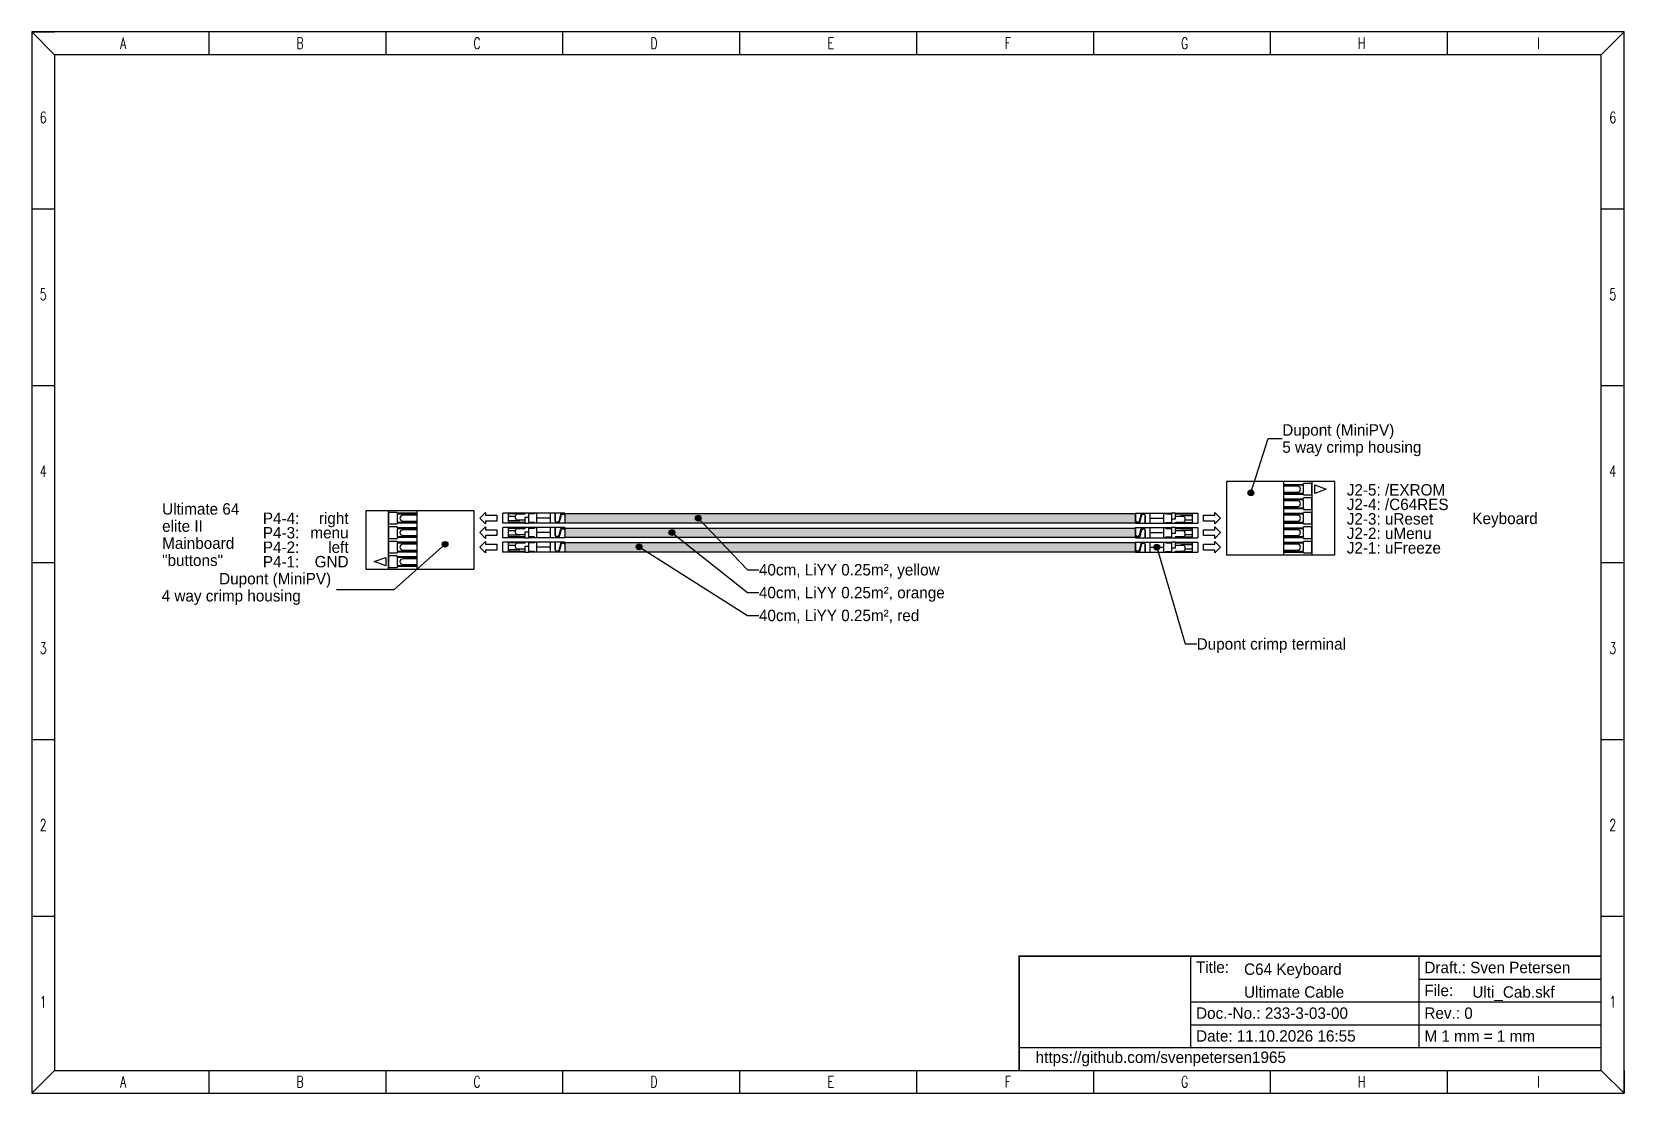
# Model space of a CAD drawing. Extents: x 13 to 292, y 8 to 194.
import ezdxf
from ezdxf.enums import TextEntityAlignment as Align

# ---------------------------------------------------------------- set-up
doc = ezdxf.new("R2010")
doc.units = 0
for name, color, linetype in [('BEMASSUNG', 7, 'Continuous'), ('RAHMEN', 7, 'Continuous'), ('ZEICHNUNG', 7, 'Continuous')]:
    doc.layers.add(name, color=color, linetype=linetype)
doc.styles.add('FUTURALTBT', font='FUTURAL.TTF')
doc.styles.add('ROMANS', font='romans__.ttf')

msp = doc.modelspace()

# ---------------------------------------------------------------- hatches: boundary and pattern name
at = {"layer": 'BEMASSUNG', "linetype": 'Continuous'}
for points in [[(226.7, 113.5, 1), (225.7, 113.5, 1)], [(129.87, 109.02, 1), (128.87, 109.02, 1)], [(125.24, 106.53, 1), (124.24, 106.53, 1)], [(84.5, 104.46, 1), (85.5, 104.46, 1)], [(119.5, 104, 1), (118.5, 104, 1)], [(210.2, 103.96, 1), (209.2, 103.96, 1)]]:
    msp.add_hatch(color=7, dxfattribs=at).paths.add_polyline_path(points)
at = {"layer": 'ZEICHNUNG', "linetype": 'Continuous'}
for color, points in [(2, [(106, 109.84), (106, 108.24), (206, 108.24), (206, 109.84)]), (30, [(106, 107.3), (106, 105.7), (206, 105.7), (206, 107.3)]), (1, [(106, 104.76), (106, 103.16), (206, 103.16), (206, 104.76)])]:
    msp.add_hatch(color=color, dxfattribs=at).paths.add_polyline_path(points)

# ---------------------------------------------------------------- linework, layer by layer
at = {"layer": 'BEMASSUNG', "color": 7, "linetype": 'Continuous'}
for p, q in [((226.2, 113.5), (229.2, 123)), ((229.2, 123), (231.7, 123)), ((91.1, 109.04), (92.1, 110.04)), ((91.1, 109.04), (92.1, 108.04)), ((92.1, 110.04), (92.1, 109.54)), ((92.1, 109.54), (94.1, 109.54)), ((94.1, 109.54), (94.1, 108.54)), ((129.37, 109.02), (138, 100)), ((217.9, 108.54), (217.9, 109.54)), ((217.9, 109.54), (219.9, 109.54)), ((219.9, 109.54), (219.9, 110.04)), ((220.9, 109.04), (219.9, 110.04)), ((220.9, 109.04), (219.9, 108.04)), ((91.1, 106.5), (92.1, 107.5)), ((91.1, 106.5), (92.1, 105.5)), ((94.1, 108.54), (92.1, 108.54)), ((92.1, 108.54), (92.1, 108.04)), ((92.1, 107.5), (92.1, 107)), ((92.1, 107), (94.1, 107)), ((94.1, 107), (94.1, 106)), ((124.74, 106.53), (138, 96)), ((219.9, 108.54), (217.9, 108.54)), ((217.9, 106), (217.9, 107)), ((217.9, 107), (219.9, 107)), ((219.9, 108.04), (219.9, 108.54)), ((219.9, 107), (219.9, 107.5)), ((220.9, 106.5), (219.9, 107.5)), ((220.9, 106.5), (219.9, 105.5)), ((85, 104.46), (76, 96.46)), ((91.1, 103.96), (92.1, 104.96)), ((91.1, 103.96), (92.1, 102.96)), ((94.1, 106), (92.1, 106)), ((92.1, 106), (92.1, 105.5)), ((92.1, 104.96), (92.1, 104.46)), ((92.1, 104.46), (94.1, 104.46)), ((94.1, 103.46), (92.1, 103.46)), ((92.1, 103.46), (92.1, 102.96)), ((94.1, 104.46), (94.1, 103.46)), ((119, 104), (138, 92)), ((209.7, 103.96), (214.7, 87)), ((219.9, 106), (217.9, 106)), ((217.9, 103.46), (217.9, 104.46)), ((217.9, 104.46), (219.9, 104.46)), ((219.9, 103.46), (217.9, 103.46)), ((219.9, 105.5), (219.9, 106)), ((219.9, 104.46), (219.9, 104.96)), ((220.9, 103.96), (219.9, 104.96)), ((220.9, 103.96), (219.9, 102.96)), ((219.9, 102.96), (219.9, 103.46)), ((138, 100), (140, 100)), ((76, 96.46), (66, 96.46)), ((138, 96), (140, 96)), ((138, 92), (140, 92)), ((214.7, 87), (216.7, 87))]:
    msp.add_line(p, q, dxfattribs=at)
for centre in [(226.2, 113.5), (129.37, 109.02), (124.74, 106.53), (85, 104.46), (119, 104), (209.7, 103.96)]:
    msp.add_circle(centre, 0.5, dxfattribs=at)
at = {"layer": 'RAHMEN', "color": 7, "linetype": 'Continuous'}
for p, q in [((12.6, 194.27), (16.6, 190.27)), ((12.6, 194.27), (16.6, 194.27)), ((291.6, 194.27), (12.6, 194.27)), ((12.6, 194.27), (12.6, 8.27)), ((43.6, 194.27), (43.6, 190.27)), ((74.6, 194.27), (74.6, 190.27)), ((105.6, 194.27), (105.6, 190.27)), ((136.6, 194.27), (136.6, 190.27)), ((167.6, 194.27), (167.6, 190.27)), ((198.6, 194.27), (198.6, 190.27)), ((229.6, 194.27), (229.6, 190.27)), ((260.6, 194.27), (260.6, 190.27)), ((287.6, 190.27), (291.6, 194.27)), ((291.6, 8.27), (291.6, 194.27)), ((287.6, 190.27), (16.6, 190.27)), ((16.6, 190.27), (16.6, 12.27)), ((287.6, 12.27), (287.6, 190.27)), ((12.6, 163.27), (16.6, 163.27)), ((287.6, 163.27), (291.6, 163.27)), ((12.6, 132.27), (16.6, 132.27)), ((287.6, 132.27), (291.6, 132.27)), ((12.6, 101.27), (16.6, 101.27)), ((287.6, 101.27), (291.6, 101.27)), ((12.6, 70.27), (16.6, 70.27)), ((287.6, 70.27), (291.6, 70.27)), ((12.6, 39.27), (16.6, 39.27)), ((287.6, 39.27), (291.6, 39.27)), ((215.6, 32.27), (215.6, 16.27)), ((255.6, 32.27), (255.6, 16.27)), ((255.6, 28.27), (287.6, 28.27)), ((215.6, 24.27), (255.6, 24.27)), ((255.6, 24.27), (287.6, 24.27)), ((215.6, 20.27), (255.6, 20.27)), ((255.6, 20.27), (287.6, 20.27)), ((185.6, 16.27), (287.6, 16.27)), ((12.6, 8.27), (16.6, 12.27)), ((16.6, 12.27), (287.6, 12.27)), ((43.6, 12.27), (43.6, 8.27)), ((74.6, 12.27), (74.6, 8.27)), ((105.6, 12.27), (105.6, 8.27)), ((136.6, 12.27), (136.6, 8.27)), ((167.6, 12.27), (167.6, 8.27)), ((198.6, 12.27), (198.6, 8.27)), ((229.6, 12.27), (229.6, 8.27)), ((260.6, 12.27), (260.6, 8.27)), ((287.6, 12.27), (291.6, 8.27)), ((291.6, 12.27), (291.6, 8.27)), ((12.6, 8.27), (291.6, 8.27))]:
    msp.add_line(p, q, dxfattribs=at)
msp.add_lwpolyline([(185.6, 12.27, 0.3, 0.3, 0), (185.6, 32.27, 0.3, 0.3, 0), (287.6, 32.27, 0.3, 0.3, 0)], format="xyseb", dxfattribs=at)
at = {"layer": 'ZEICHNUNG', "color": 7, "linetype": 'Continuous'}
for p, q in [((240.9, 115.46), (221.9, 115.46)), ((221.9, 115.46), (221.9, 102.62)), ((231.9, 115.46), (231.9, 102.62)), ((231.9, 114.97), (231.9, 113.27)), ((231.9, 114.97), (235.4, 114.97)), ((235.4, 114.82), (231.9, 114.82)), ((234.4, 114.62), (231.9, 114.62)), ((236.9, 115.12), (235.4, 115.12)), ((235.4, 114.97), (235.4, 115.12)), ((235.4, 113.42), (235.4, 114.82)), ((236.9, 115.46), (236.9, 102.62)), ((236.9, 113.12), (236.9, 115.12)), ((237.4, 113.37), (237.4, 114.87)), ((237.4, 114.87), (239.4, 114.12)), ((240.9, 102.62), (240.9, 115.46)), ((231.9, 113.62), (234.4, 113.62)), ((231.9, 113.42), (235.4, 113.42)), ((231.9, 113.27), (235.4, 113.27)), ((231.9, 112.43), (231.9, 110.73)), ((231.9, 112.43), (235.4, 112.43)), ((235.4, 112.28), (231.9, 112.28)), ((234.4, 112.08), (231.9, 112.08)), ((235.4, 113.27), (235.4, 113.12)), ((235.4, 113.12), (236.9, 113.12)), ((236.9, 112.58), (235.4, 112.58)), ((235.4, 112.43), (235.4, 112.58)), ((235.4, 110.88), (235.4, 112.28)), ((236.9, 110.58), (236.9, 112.58)), ((239.4, 114.12), (237.4, 113.37)), ((90.1, 110.34), (71.1, 110.34)), ((71.1, 110.34), (71.1, 100.08)), ((75.1, 100.08), (75.1, 110.34)), ((76.6, 110.04), (75.1, 110.04)), ((75.1, 110.04), (75.1, 108.04)), ((76.6, 109.89), (76.6, 110.04)), ((80.1, 109.89), (76.6, 109.89)), ((80.1, 109.74), (76.6, 109.74)), ((76.6, 109.74), (76.6, 108.34)), ((80.1, 109.54), (77.6, 109.54)), ((80.1, 100.08), (80.1, 110.34)), ((80.1, 108.19), (80.1, 109.89)), ((90.1, 100.08), (90.1, 110.34)), ((95.1, 108.14), (95.1, 109.94)), ((99, 109.94), (95.1, 109.94)), ((96.1, 108.14), (96.1, 109.94)), ((99, 109.79), (96.1, 109.79)), ((97.3, 109.34), (96.1, 109.34)), ((97.3, 109.34), (97.3, 109.14)), ((99, 109.74), (97.7, 109.74)), ((99.7, 109.94), (99, 109.94)), ((99, 109.94), (99, 109.74)), ((99.7, 108.14), (99.7, 109.94)), ((101.1, 109.94), (99.7, 109.94)), ((100.7, 109.79), (99.7, 109.79)), ((100.7, 109.94), (100.7, 109.79)), ((101.1, 108.14), (101.1, 109.94)), ((103.5, 109.94), (101.1, 109.94)), ((103.5, 109.04), (101.1, 109.04)), ((103.5, 108.14), (103.5, 109.94)), ((104.3, 109.94), (103.5, 109.94)), ((106, 109.94), (104.3, 109.94)), ((104.3, 108.59), (104.3, 109.94)), ((104.3, 109.94), (104.3, 108.59)), ((105.22, 109.66), (104.91, 108.52)), ((105.08, 108.42), (105.39, 109.56)), ((106, 109.84), (105.46, 109.84)), ((105.63, 109.74), (105.75, 109.74)), ((106, 109.94), (106, 108.14)), ((106, 109.84), (206, 109.84)), ((106, 109.84), (106, 108.24)), ((106, 109.49), (106, 108.14)), ((206, 108.14), (206, 109.94)), ((206, 109.94), (207.7, 109.94)), ((206, 108.59), (206, 109.94)), ((206, 109.84), (206, 108.24)), ((206.92, 109.66), (206.61, 108.52)), ((206.78, 108.42), (207.09, 109.56)), ((207.16, 109.84), (207.7, 109.84)), ((207.33, 109.74), (207.45, 109.74)), ((207.7, 109.94), (208.5, 109.94)), ((207.7, 109.84), (207.7, 109.94)), ((207.7, 109.49), (207.7, 108.14)), ((207.7, 108.14), (207.7, 109.49)), ((208.5, 109.94), (208.5, 108.14)), ((208.5, 109.94), (210.9, 109.94)), ((208.5, 109.04), (210.9, 109.04)), ((210.9, 109.94), (210.9, 108.14)), ((210.9, 109.94), (212.3, 109.94)), ((211.3, 109.94), (211.3, 109.79)), ((211.3, 109.79), (212.3, 109.79)), ((212.3, 109.94), (212.3, 108.14)), ((213, 109.94), (216.9, 109.94)), ((213, 109.79), (215.9, 109.79)), ((214.3, 109.34), (213, 109.34)), ((215.9, 109.44), (213.9, 109.44)), ((213.9, 109.44), (213.9, 109.34)), ((214.7, 108.74), (214.7, 108.94)), ((215.9, 109.94), (215.9, 108.14)), ((216.9, 109.94), (216.9, 108.14)), ((231.9, 111.08), (234.4, 111.08)), ((231.9, 110.88), (235.4, 110.88)), ((231.9, 110.73), (235.4, 110.73)), ((231.9, 109.89), (231.9, 108.19)), ((231.9, 109.89), (235.4, 109.89)), ((235.4, 109.74), (231.9, 109.74)), ((234.4, 109.54), (231.9, 109.54)), ((235.4, 110.73), (235.4, 110.58)), ((235.4, 110.58), (236.9, 110.58)), ((236.9, 110.04), (235.4, 110.04)), ((235.4, 109.89), (235.4, 110.04)), ((235.4, 108.34), (235.4, 109.74)), ((236.9, 108.04), (236.9, 110.04)), ((75.1, 108.04), (76.6, 108.04)), ((76.6, 107.5), (75.1, 107.5)), ((75.1, 107.5), (75.1, 105.5)), ((76.6, 108.34), (80.1, 108.34)), ((80.1, 108.19), (76.6, 108.19)), ((76.6, 108.19), (76.6, 108.04)), ((76.6, 107.35), (76.6, 107.5)), ((80.1, 107.35), (76.6, 107.35)), ((80.1, 107.2), (76.6, 107.2)), ((76.6, 107.2), (76.6, 105.8)), ((77.6, 108.54), (80.1, 108.54)), ((80.1, 107), (77.6, 107)), ((80.1, 105.65), (80.1, 107.35)), ((99, 108.14), (95.1, 108.14)), ((95.1, 105.6), (95.1, 107.4)), ((99, 107.4), (95.1, 107.4)), ((96.1, 108.64), (98.1, 108.64)), ((99, 108.29), (96.1, 108.29)), ((96.1, 105.6), (96.1, 107.4)), ((99, 107.25), (96.1, 107.25)), ((97.3, 106.8), (96.1, 106.8)), ((96.1, 106.1), (98.1, 106.1)), ((97.3, 106.8), (97.3, 106.6)), ((97.7, 108.74), (99, 108.74)), ((99, 107.2), (97.7, 107.2)), ((97.7, 106.2), (99, 106.2)), ((98.1, 108.64), (98.1, 108.74)), ((98.1, 106.1), (98.1, 106.2)), ((99.7, 107.4), (99, 107.4)), ((99, 107.4), (99, 107.2)), ((100.7, 108.29), (99.7, 108.29)), ((101.1, 108.14), (99.7, 108.14)), ((99.7, 105.6), (99.7, 107.4)), ((101.1, 107.4), (99.7, 107.4)), ((100.7, 107.25), (99.7, 107.25)), ((100.7, 108.14), (100.7, 108.29)), ((100.7, 107.4), (100.7, 107.25)), ((103.5, 108.14), (101.1, 108.14)), ((101.1, 105.6), (101.1, 107.4)), ((103.5, 107.4), (101.1, 107.4)), ((103.5, 106.5), (101.1, 106.5)), ((104.3, 108.14), (103.5, 108.14)), ((103.5, 105.6), (103.5, 107.4)), ((104.3, 107.4), (103.5, 107.4)), ((104.84, 108.24), (104.3, 108.24)), ((104.3, 108.24), (104.3, 108.14)), ((106, 108.14), (104.3, 108.14)), ((106, 107.4), (104.3, 107.4)), ((104.3, 106.05), (104.3, 107.4)), ((104.3, 107.4), (104.3, 106.05)), ((104.67, 108.34), (104.55, 108.34)), ((105.22, 107.12), (104.91, 105.98)), ((105.08, 105.88), (105.39, 107.02)), ((106, 107.3), (105.46, 107.3)), ((105.63, 107.2), (105.75, 107.2)), ((106, 108.24), (206, 108.24)), ((106, 107.4), (106, 105.6)), ((106, 107.3), (206, 107.3)), ((106, 107.3), (106, 105.7)), ((106, 106.95), (106, 105.6)), ((206, 108.24), (206.54, 108.24)), ((206, 108.14), (207.7, 108.14)), ((206, 105.6), (206, 107.4)), ((206, 107.4), (207.7, 107.4)), ((206, 106.05), (206, 107.4)), ((206, 107.3), (206, 105.7)), ((206.37, 108.34), (206.25, 108.34)), ((206.92, 107.12), (206.61, 105.98)), ((206.78, 105.88), (207.09, 107.02)), ((207.16, 107.3), (207.7, 107.3)), ((207.33, 107.2), (207.45, 107.2)), ((207.7, 108.14), (208.5, 108.14)), ((207.7, 107.4), (208.5, 107.4)), ((207.7, 107.3), (207.7, 107.4)), ((207.7, 106.95), (207.7, 105.6)), ((207.7, 105.6), (207.7, 106.95)), ((208.5, 108.14), (210.9, 108.14)), ((208.5, 107.4), (208.5, 105.6)), ((208.5, 107.4), (210.9, 107.4)), ((208.5, 106.5), (210.9, 106.5)), ((210.9, 108.14), (212.3, 108.14)), ((210.9, 107.4), (210.9, 105.6)), ((210.9, 107.4), (212.3, 107.4)), ((211.3, 108.14), (211.3, 108.29)), ((211.3, 108.29), (212.3, 108.29)), ((211.3, 107.4), (211.3, 107.25)), ((211.3, 107.25), (212.3, 107.25)), ((212.3, 108.14), (213, 108.14)), ((212.3, 107.4), (212.3, 105.6)), ((213, 108.34), (214.3, 108.34)), ((213, 108.14), (213, 108.34)), ((213, 108.29), (215.9, 108.29)), ((213, 108.14), (216.9, 108.14)), ((213, 107.4), (216.9, 107.4)), ((213, 107.25), (215.9, 107.25)), ((214.3, 106.8), (213, 106.8)), ((215.9, 106.9), (213.9, 106.9)), ((213.9, 106.9), (213.9, 106.8)), ((214.7, 108.74), (215.9, 108.74)), ((214.7, 106.2), (214.7, 106.4)), ((214.7, 106.2), (215.9, 106.2)), ((215.9, 107.4), (215.9, 105.6)), ((216.9, 107.4), (216.9, 105.6)), ((231.9, 108.54), (234.4, 108.54)), ((231.9, 108.34), (235.4, 108.34)), ((231.9, 108.19), (235.4, 108.19)), ((231.9, 107.35), (231.9, 105.65)), ((231.9, 107.35), (235.4, 107.35)), ((235.4, 107.2), (231.9, 107.2)), ((234.4, 107), (231.9, 107)), ((235.4, 108.19), (235.4, 108.04)), ((235.4, 108.04), (236.9, 108.04)), ((236.9, 107.5), (235.4, 107.5)), ((235.4, 107.35), (235.4, 107.5)), ((235.4, 105.8), (235.4, 107.2)), ((236.9, 105.5), (236.9, 107.5)), ((75.1, 105.5), (76.6, 105.5)), ((76.6, 104.96), (75.1, 104.96)), ((75.1, 104.96), (75.1, 102.96)), ((76.6, 105.8), (80.1, 105.8)), ((80.1, 105.65), (76.6, 105.65)), ((76.6, 105.65), (76.6, 105.5)), ((76.6, 104.81), (76.6, 104.96)), ((80.1, 104.81), (76.6, 104.81)), ((80.1, 104.66), (76.6, 104.66)), ((76.6, 104.66), (76.6, 103.26)), ((76.6, 103.26), (80.1, 103.26)), ((77.6, 106), (80.1, 106)), ((80.1, 104.46), (77.6, 104.46)), ((77.6, 103.46), (80.1, 103.46)), ((80.1, 103.11), (80.1, 104.81)), ((99, 105.6), (95.1, 105.6)), ((95.1, 103.06), (95.1, 104.86)), ((99, 104.86), (95.1, 104.86)), ((99, 105.75), (96.1, 105.75)), ((96.1, 103.06), (96.1, 104.86)), ((99, 104.71), (96.1, 104.71)), ((97.3, 104.26), (96.1, 104.26)), ((96.1, 103.56), (98.1, 103.56)), ((97.3, 104.26), (97.3, 104.06)), ((99, 104.66), (97.7, 104.66)), ((97.7, 103.66), (99, 103.66)), ((98.1, 103.56), (98.1, 103.66)), ((99.7, 104.86), (99, 104.86)), ((99, 104.86), (99, 104.66)), ((100.7, 105.75), (99.7, 105.75)), ((101.1, 105.6), (99.7, 105.6)), ((99.7, 103.06), (99.7, 104.86)), ((101.1, 104.86), (99.7, 104.86)), ((100.7, 104.71), (99.7, 104.71)), ((100.7, 105.6), (100.7, 105.75)), ((100.7, 104.86), (100.7, 104.71)), ((103.5, 105.6), (101.1, 105.6)), ((101.1, 103.06), (101.1, 104.86)), ((103.5, 104.86), (101.1, 104.86)), ((103.5, 103.96), (101.1, 103.96)), ((104.3, 105.6), (103.5, 105.6)), ((103.5, 103.06), (103.5, 104.86)), ((104.3, 104.86), (103.5, 104.86)), ((104.84, 105.7), (104.3, 105.7)), ((104.3, 105.7), (104.3, 105.6)), ((106, 105.6), (104.3, 105.6)), ((106, 104.86), (104.3, 104.86)), ((104.3, 103.51), (104.3, 104.86)), ((104.3, 104.86), (104.3, 103.51)), ((104.67, 105.8), (104.55, 105.8)), ((104.67, 103.26), (104.55, 103.26)), ((105.22, 104.58), (104.91, 103.44)), ((105.08, 103.34), (105.39, 104.48)), ((106, 104.76), (105.46, 104.76)), ((105.63, 104.66), (105.75, 104.66)), ((106, 105.7), (206, 105.7)), ((106, 104.86), (106, 103.06)), ((106, 104.76), (206, 104.76)), ((106, 104.76), (106, 103.16)), ((106, 104.41), (106, 103.06)), ((206, 105.7), (206.54, 105.7)), ((206, 105.6), (207.7, 105.6)), ((206, 103.06), (206, 104.86)), ((206, 104.86), (207.7, 104.86)), ((206, 103.51), (206, 104.86)), ((206, 104.76), (206, 103.16)), ((206.37, 105.8), (206.25, 105.8)), ((206.37, 103.26), (206.25, 103.26)), ((206.92, 104.58), (206.61, 103.44)), ((206.78, 103.34), (207.09, 104.48)), ((207.16, 104.76), (207.7, 104.76)), ((207.33, 104.66), (207.45, 104.66)), ((207.7, 105.6), (208.5, 105.6)), ((207.7, 104.86), (208.5, 104.86)), ((207.7, 104.76), (207.7, 104.86)), ((207.7, 104.41), (207.7, 103.06)), ((207.7, 103.06), (207.7, 104.41)), ((208.5, 105.6), (210.9, 105.6)), ((208.5, 104.86), (208.5, 103.06)), ((208.5, 104.86), (210.9, 104.86)), ((208.5, 103.96), (210.9, 103.96)), ((210.9, 105.6), (212.3, 105.6)), ((210.9, 104.86), (210.9, 103.06)), ((210.9, 104.86), (212.3, 104.86)), ((211.3, 105.6), (211.3, 105.75)), ((211.3, 105.75), (212.3, 105.75)), ((211.3, 104.86), (211.3, 104.71)), ((211.3, 104.71), (212.3, 104.71)), ((212.3, 105.6), (213, 105.6)), ((212.3, 104.86), (212.3, 103.06)), ((213, 105.8), (214.3, 105.8)), ((213, 105.6), (213, 105.8)), ((213, 105.75), (215.9, 105.75)), ((213, 105.6), (216.9, 105.6)), ((213, 104.86), (216.9, 104.86)), ((213, 104.71), (215.9, 104.71)), ((214.3, 104.26), (213, 104.26)), ((213, 103.26), (214.3, 103.26)), ((213, 103.06), (213, 103.26)), ((215.9, 104.36), (213.9, 104.36)), ((213.9, 104.36), (213.9, 104.26)), ((214.7, 103.66), (214.7, 103.86)), ((214.7, 103.66), (215.9, 103.66)), ((215.9, 104.86), (215.9, 103.06)), ((216.9, 104.86), (216.9, 103.06)), ((231.9, 106), (234.4, 106)), ((231.9, 105.8), (235.4, 105.8)), ((231.9, 105.65), (235.4, 105.65)), ((231.9, 104.81), (231.9, 103.11)), ((231.9, 104.81), (235.4, 104.81)), ((235.4, 104.66), (231.9, 104.66)), ((234.4, 104.46), (231.9, 104.46)), ((231.9, 103.46), (234.4, 103.46)), ((231.9, 103.26), (235.4, 103.26)), ((235.4, 105.65), (235.4, 105.5)), ((235.4, 105.5), (236.9, 105.5)), ((236.9, 104.96), (235.4, 104.96)), ((235.4, 104.81), (235.4, 104.96)), ((235.4, 103.26), (235.4, 104.66)), ((236.9, 102.96), (236.9, 104.96)), ((72.6, 101.42), (74.6, 102.17)), ((74.6, 100.67), (72.6, 101.42)), ((74.6, 102.17), (74.6, 100.67)), ((75.1, 102.96), (76.6, 102.96)), ((76.6, 102.42), (75.1, 102.42)), ((75.1, 102.42), (75.1, 100.42)), ((80.1, 103.11), (76.6, 103.11)), ((76.6, 103.11), (76.6, 102.96)), ((76.6, 102.27), (76.6, 102.42)), ((80.1, 102.27), (76.6, 102.27)), ((80.1, 102.12), (76.6, 102.12)), ((76.6, 102.12), (76.6, 100.72)), ((76.6, 100.72), (80.1, 100.72)), ((80.1, 100.57), (76.6, 100.57)), ((76.6, 100.57), (76.6, 100.42)), ((80.1, 101.92), (77.6, 101.92)), ((77.6, 100.92), (80.1, 100.92)), ((80.1, 100.57), (80.1, 102.27)), ((99, 103.06), (95.1, 103.06)), ((99, 103.21), (96.1, 103.21)), ((100.7, 103.21), (99.7, 103.21)), ((101.1, 103.06), (99.7, 103.06)), ((100.7, 103.06), (100.7, 103.21)), ((103.5, 103.06), (101.1, 103.06)), ((104.3, 103.06), (103.5, 103.06)), ((104.84, 103.16), (104.3, 103.16)), ((104.3, 103.16), (104.3, 103.06)), ((106, 103.06), (104.3, 103.06)), ((106, 103.16), (206, 103.16)), ((206, 103.16), (206.54, 103.16)), ((206, 103.06), (207.7, 103.06)), ((207.7, 103.06), (208.5, 103.06)), ((208.5, 103.06), (210.9, 103.06)), ((210.9, 103.06), (212.3, 103.06)), ((211.3, 103.06), (211.3, 103.21)), ((211.3, 103.21), (212.3, 103.21)), ((212.3, 103.06), (213, 103.06)), ((213, 103.21), (215.9, 103.21)), ((213, 103.06), (216.9, 103.06)), ((221.9, 102.62), (240.9, 102.62)), ((231.9, 103.11), (235.4, 103.11)), ((235.4, 103.11), (235.4, 102.96)), ((235.4, 102.96), (236.9, 102.96)), ((71.1, 100.08), (90.1, 100.08)), ((75.1, 100.42), (76.6, 100.42))]:
    msp.add_line(p, q, dxfattribs=at)
for points in [[(99.7, 109.14), (99, 109.14), (99, 108.14), (99.7, 108.14), (99.7, 109.14)], [(212.3, 106.4), (213, 106.4), (213, 107.4), (212.3, 107.4), (212.3, 106.4)], [(212.3, 103.86), (213, 103.86), (213, 104.86), (212.3, 104.86), (212.3, 103.86)]]:
    msp.add_lwpolyline(points, dxfattribs=at)
for points in [[(212.3, 108.94), (213, 108.94), (213, 109.94), (212.3, 109.94)], [(99.7, 106.6), (99, 106.6), (99, 105.6), (99.7, 105.6)], [(99.7, 104.06), (99, 104.06), (99, 103.06), (99.7, 103.06)]]:
    msp.add_lwpolyline(points, close=True, dxfattribs=at)
for centre, radius, start, end in [((234.4, 114.12), 0.5, 0, 90), ((234.4, 114.12), 0.5, 270, 0), ((234.4, 111.58), 0.5, 0, 90), ((77.6, 109.04), 0.5, 90, 180), ((77.6, 109.04), 0.5, 180, 270), ((97.7, 109.34), 0.4, 90, 180), ((97.7, 109.14), 0.4, 180, 270), ((105.46, 109.59), 0.25, 90, 164.4759), ((105.63, 109.49), 0.25, 90, 164.4759), ((105.75, 109.49), 0.25, 0, 90), ((207.16, 109.59), 0.25, 90, 164.4759), ((207.33, 109.49), 0.25, 90, 164.4759), ((207.45, 109.49), 0.25, 0, 90), ((214.3, 108.94), 0.4, 0, 90), ((234.4, 111.58), 0.5, 270, 0), ((234.4, 109.04), 0.5, 0, 90), ((234.4, 109.04), 0.5, 270, 0), ((77.6, 106.5), 0.5, 90, 180), ((77.6, 106.5), 0.5, 180, 270), ((97.7, 106.8), 0.4, 90, 180), ((97.7, 106.6), 0.4, 180, 270), ((104.55, 108.59), 0.25, 180, 270), ((104.55, 106.05), 0.25, 180, 270), ((104.67, 108.59), 0.25, 270, 344.4759), ((104.84, 108.49), 0.25, 270, 344.4759), ((105.46, 107.05), 0.25, 90, 164.4759), ((105.63, 106.95), 0.25, 90, 164.4759), ((105.75, 106.95), 0.25, 0, 90), ((206.25, 108.59), 0.25, 180, 270), ((206.25, 106.05), 0.25, 180, 270), ((206.37, 108.59), 0.25, 270, 344.4759), ((206.54, 108.49), 0.25, 270, 344.4759), ((207.16, 107.05), 0.25, 90, 164.4759), ((207.33, 106.95), 0.25, 90, 164.4759), ((207.45, 106.95), 0.25, 0, 90), ((214.3, 108.74), 0.4, 270, 0), ((214.3, 106.4), 0.4, 0, 90), ((214.3, 106.2), 0.4, 270, 0), ((234.4, 106.5), 0.5, 0, 90), ((234.4, 106.5), 0.5, 270, 0), ((77.6, 103.96), 0.5, 90, 180), ((77.6, 103.96), 0.5, 180, 270), ((97.7, 104.26), 0.4, 90, 180), ((97.7, 104.06), 0.4, 180, 270), ((104.55, 103.51), 0.25, 180, 270), ((104.67, 106.05), 0.25, 270, 344.4759), ((104.67, 103.51), 0.25, 270, 344.4759), ((104.84, 105.95), 0.25, 270, 344.4759), ((104.84, 103.41), 0.25, 270, 344.4759), ((105.46, 104.51), 0.25, 90, 164.4759), ((105.63, 104.41), 0.25, 90, 164.4759), ((105.75, 104.41), 0.25, 0, 90), ((206.25, 103.51), 0.25, 180, 270), ((206.37, 106.05), 0.25, 270, 344.4759), ((206.37, 103.51), 0.25, 270, 344.4759), ((206.54, 105.95), 0.25, 270, 344.4759), ((206.54, 103.41), 0.25, 270, 344.4759), ((207.16, 104.51), 0.25, 90, 164.4759), ((207.33, 104.41), 0.25, 90, 164.4759), ((207.45, 104.41), 0.25, 0, 90), ((214.3, 103.86), 0.4, 0, 90), ((214.3, 103.66), 0.4, 270, 0), ((234.4, 103.96), 0.5, 0, 90), ((234.4, 103.96), 0.5, 270, 0), ((77.6, 101.42), 0.5, 90, 180), ((77.6, 101.42), 0.5, 180, 270)]:
    msp.add_arc(centre, radius, start, end, dxfattribs=at)

# ---------------------------------------------------------------- texts
at = {"layer": 'BEMASSUNG', "color": 7, "linetype": 'Continuous', "style": 'FUTURALTBT'}
for s, p in [('Dupont (MiniPV)', (231.7, 124.5)), ('5 way crimp housing', (231.7, 121.5)), ('P4-4:', (53.08, 109.03)), ('P4-3:', (53.08, 106.49)), ('P4-2:', (53.08, 103.95)), ('P4-1:', (53.08, 101.41)), ('40cm, LiYY 0.25m², yellow', (140, 100)), ('40cm, LiYY 0.25m², orange', (140, 96)), ('40cm, LiYY 0.25m², red', (140, 92)), ('Dupont crimp terminal', (216.7, 87))]:
    msp.add_text(s, height=2, dxfattribs=at).set_placement(p, align=Align.MIDDLE_LEFT)
for s, p in [('Ultimate 64', (35.43, 109.66)), ('Keyboard', (265, 108)), ('elite II', (35.43, 106.66)), ('Mainboard', (35.43, 103.66)), ('"buttons"', (35.43, 100.66)), ('C64 Keyboard', (225, 29)), ('Ultimate Cable', (225, 25)), ('Ulti_Cab.skf', (265, 25)), ('https://github.com/svenpetersen1965', (188.48, 13.57))]:
    msp.add_text(s, height=2, dxfattribs=at).set_placement(p)
for s, p in [('right', (68.1, 109.04)), ('menu', (68.1, 106.5)), ('left', (68.1, 103.96)), ('GND', (68.1, 101.42))]:
    msp.add_text(s, height=2, dxfattribs=at).set_placement(p, align=Align.MIDDLE_RIGHT)
at = {"layer": 'RAHMEN', "color": 7, "linetype": 'Continuous', "style": 'ROMANS', "width": 0.705882}
for s, p in [('A', (28.6, 192.27)), ('B', (59.6, 192.27)), ('C', (90.6, 192.27)), ('D', (121.6, 192.27)), ('E', (152.6, 192.27)), ('F', (183.6, 192.27)), ('G', (214.6, 192.27)), ('H', (245.6, 192.27)), ('I', (276.6, 192.27)), ('6', (14.6, 179.27)), ('6', (289.6, 179.27)), ('5', (14.6, 148.27)), ('5', (289.6, 148.27)), ('4', (14.6, 117.27)), ('4', (289.6, 117.27)), ('3', (14.6, 86.27)), ('3', (289.6, 86.27)), ('2', (14.6, 55.27)), ('2', (289.6, 55.27)), ('1', (14.6, 24.27)), ('1', (289.6, 24.27)), ('A', (28.6, 10.27)), ('B', (59.6, 10.27)), ('C', (90.6, 10.27)), ('D', (121.6, 10.27)), ('E', (152.6, 10.27)), ('F', (183.6, 10.27)), ('G', (214.6, 10.27)), ('H', (245.6, 10.27)), ('I', (276.6, 10.27))]:
    msp.add_text(s, height=2, dxfattribs=at).set_placement(p, align=Align.MIDDLE_CENTER)
at = {"layer": 'RAHMEN', "color": 7, "linetype": 'Continuous', "style": 'FUTURALTBT'}
for s, p in [('Title:', (216.57, 29.35)), ('File:', (256.6, 25.27))]:
    msp.add_text(s, height=2, dxfattribs=at).set_placement(p)
at = {"layer": 'RAHMEN', "color": 7, "linetype": 'Continuous', "char_height": 2, "attachment_point": 7, "style": 'FUTURALTBT'}
for s, insert in [('\\C7;\\H2;\\fFutura Lt BT|b0|i0;Draft.: \\H2;Sven Petersen', (256.6, 29.27)), ('\\C7;\\H2;\\fFutura Lt BT|b0|i0;Doc.-No.: \\H2;233-3-03-00', (216.6, 21.27)), ('\\C7;\\H2;\\fFutura Lt BT|b0|i0;Rev.: \\H2;0', (256.6, 21.27)), ('\\C7;\\H2;\\fFutura Lt BT|b0|i0;Date: \\H2;11.10.2026 \\H2;16:55', (216.6, 17.27)), ('\\C7;\\H2;\\fFutura Lt BT|b0|i0;M \\H2;1 mm = 1 mm', (256.6, 17.27))]:
    msp.add_mtext(s, dxfattribs=dict(at, insert=insert))
at = {"layer": 'ZEICHNUNG', "color": 7, "linetype": 'Continuous', "style": 'FUTURALTBT'}
for s, p in [('J2-5: /EXROM', (243, 114)), ('J2-4: /C64RES', (243, 111.46)), ('J2-3: uReset', (243, 108.92)), ('J2-2: uMenu', (243, 106.38)), ('J2-1: uFreeze', (243, 103.84))]:
    msp.add_text(s, height=2, dxfattribs=at).set_placement(p, align=Align.MIDDLE_LEFT)
for s, p in [('Dupont (MiniPV)', (65.04, 98.44)), ('4 way crimp housing', (59.73, 95.44))]:
    msp.add_text(s, height=2, dxfattribs=at).set_placement(p, align=Align.MIDDLE_RIGHT)

doc.saveas('drawing.dxf')
